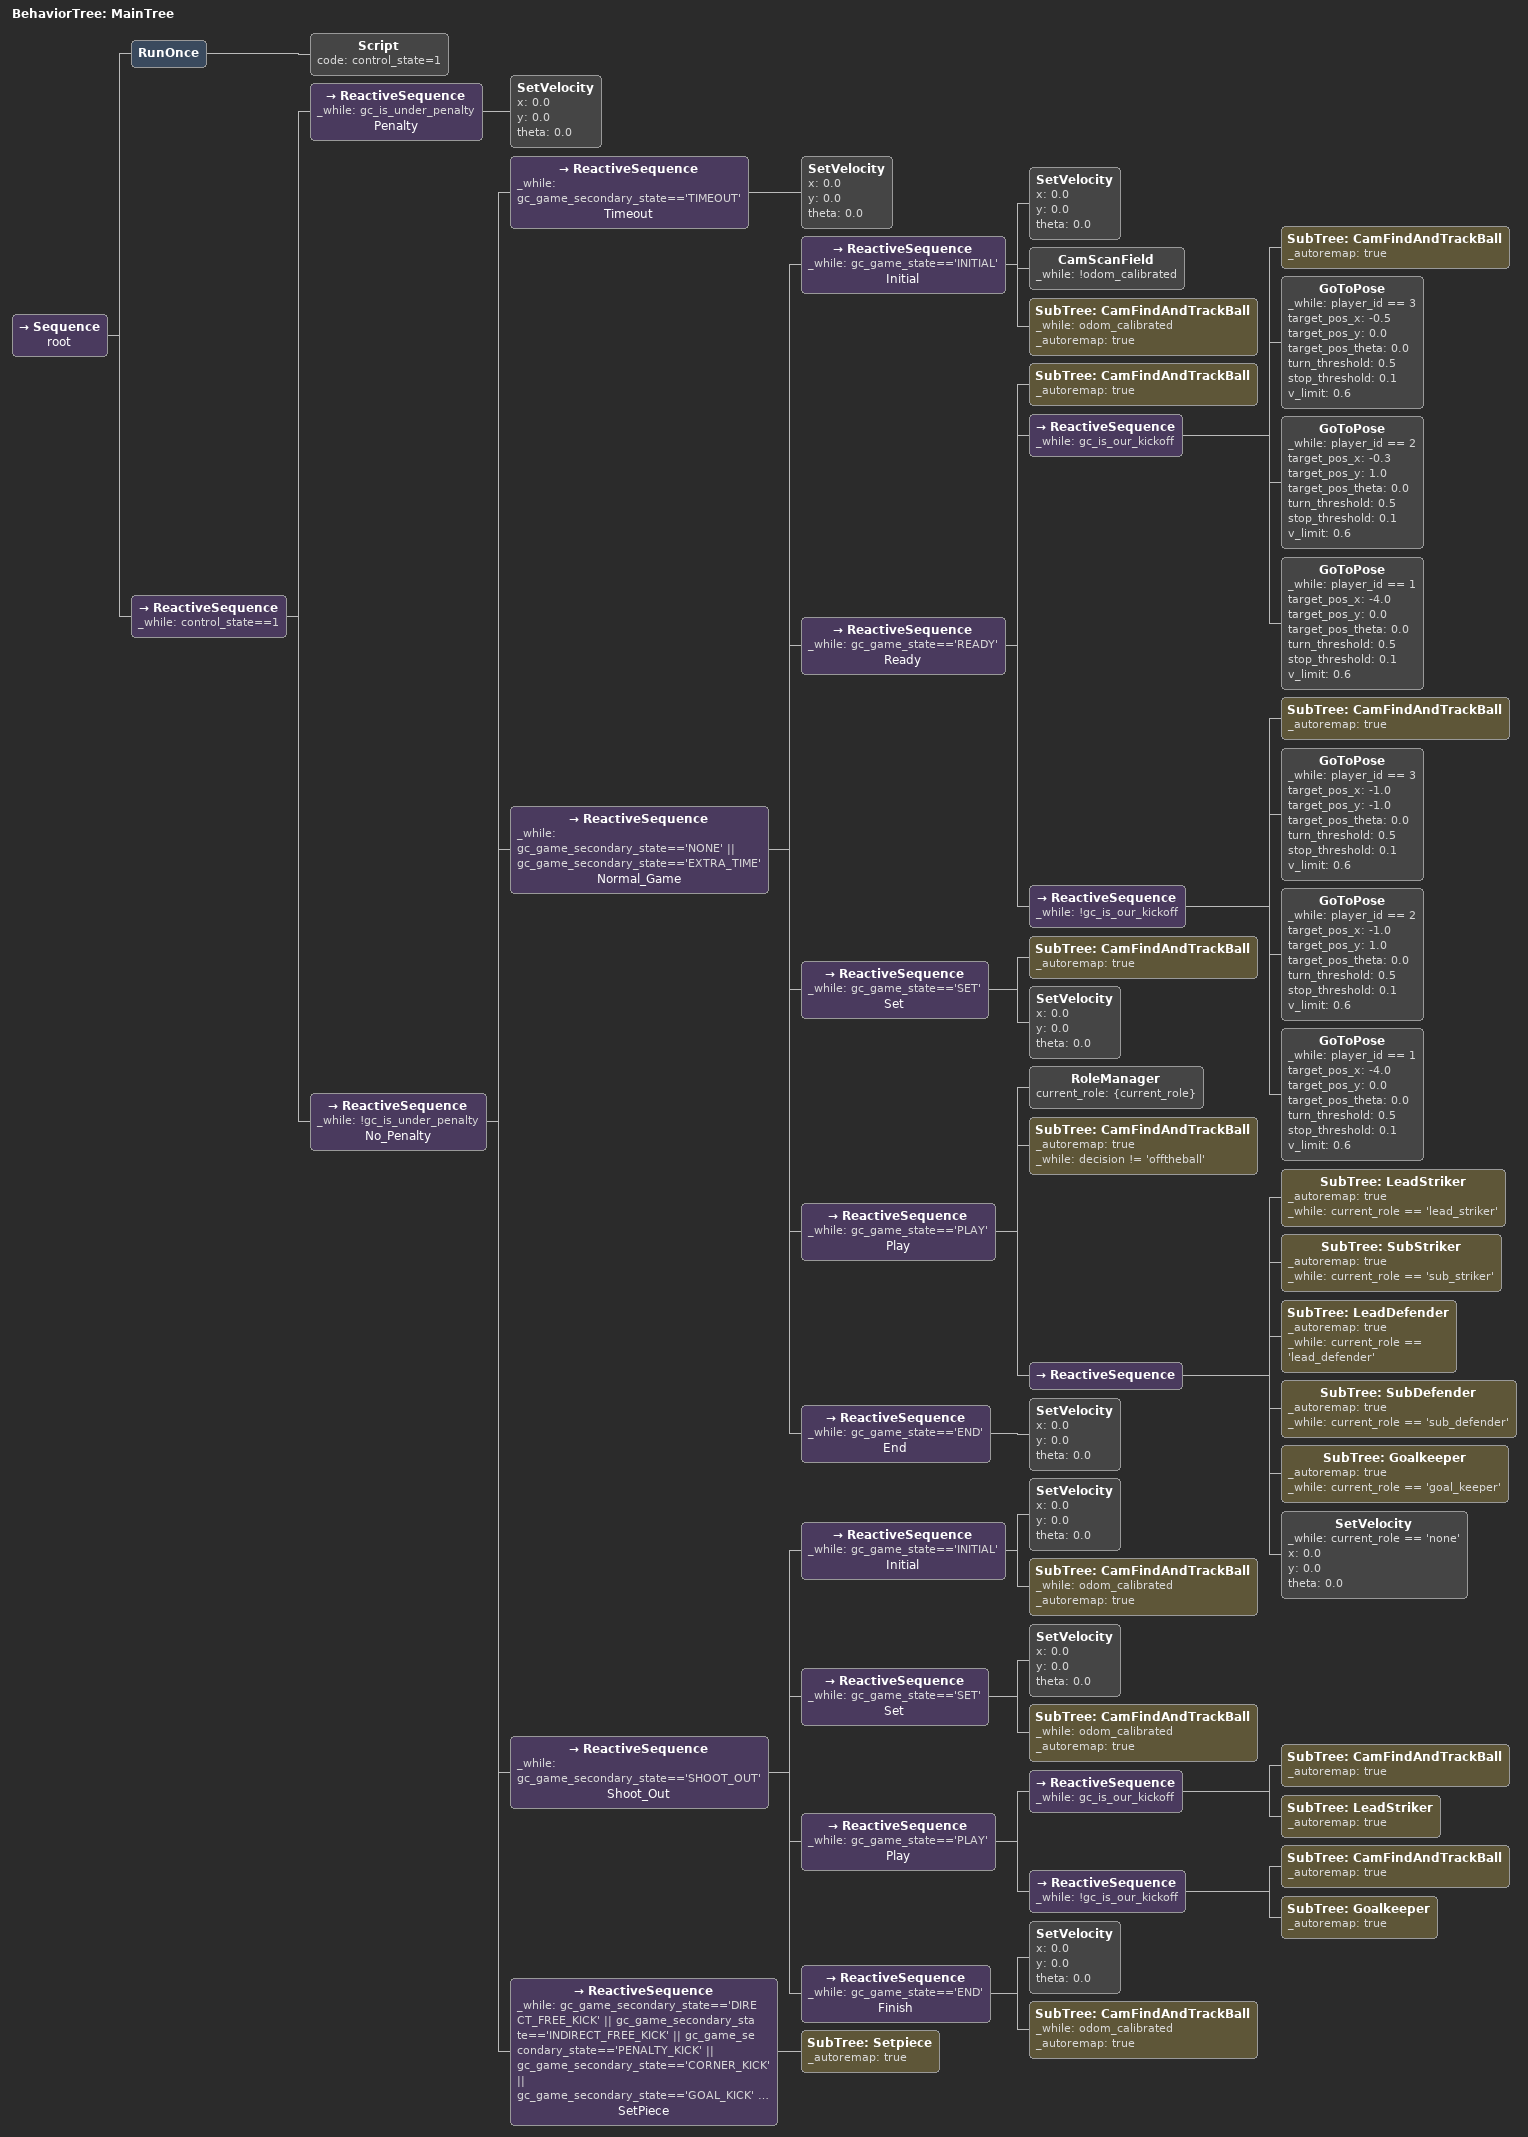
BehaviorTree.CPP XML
<root BTCPP_format="4">
    <!-- 포함될 BT 파일들 -->
    <include path="./subtrees/cam_find_and_track_ball.xml" />
    <include path="./subtrees/lead_defender.xml" />
    <include path="./subtrees/sub_defender.xml" />
    <include path="./subtrees/lead_striker.xml" />
    <include path="./subtrees/sub_striker.xml" />
    <include path="./subtrees/goalkeeper.xml" />
    <include path="./subtrees/find_ball.xml" />
    <include path="./subtrees/setpiece.xml" />
    <include path="./strategy_layer.xml" />

    <!-- 시작 -->
    <BehaviorTree ID="MainTree">
        <Sequence name="root">
            <RunOnce><Script code="control_state=1" /></RunOnce>

            <ReactiveSequence _while="control_state==1">

                <ReactiveSequence _while="gc_is_under_penalty" name="Penalty">
                    <SetVelocity x="0.0" y="0.0" theta="0.0" />
                </ReactiveSequence>

                <ReactiveSequence _while="!gc_is_under_penalty" name="No_Penalty">

                    <!-- 1. TIMEOUT -->
                    <ReactiveSequence _while="gc_game_secondary_state=='TIMEOUT'" name="Timeout">
                        <SetVelocity x="0.0" y="0.0" theta="0.0" />
                    </ReactiveSequence>

                    <!-- 2. NONE || EXTRA_TIME -->
                    <ReactiveSequence _while="gc_game_secondary_state=='NONE' || gc_game_secondary_state=='EXTRA_TIME'" name="Normal_Game">

                        <ReactiveSequence _while="gc_game_state=='INITIAL'" name="Initial">
                            <SetVelocity x="0.0" y="0.0" theta="0.0" />
                            <CamScanField _while="!odom_calibrated"/>
                            <SubTree ID="CamFindAndTrackBall" _while="odom_calibrated" _autoremap="true" />
                        </ReactiveSequence>

                        <ReactiveSequence _while="gc_game_state=='READY'" name="Ready">
                            <SubTree ID="CamFindAndTrackBall" _autoremap="true" />
                            <ReactiveSequence _while="gc_is_our_kickoff">
                                <SubTree ID="CamFindAndTrackBall" _autoremap="true" />
                                <GoToPose _while="player_id == 3" target_pos_x="-0.5" target_pos_y="0.0" target_pos_theta="0.0" turn_threshold="0.5" stop_threshold="0.1" v_limit="0.6" />
                                <GoToPose _while="player_id == 2" target_pos_x="-0.3" target_pos_y="1.0" target_pos_theta="0.0" turn_threshold="0.5" stop_threshold="0.1" v_limit="0.6" />
                                <GoToPose _while="player_id == 1" target_pos_x="-4.0" target_pos_y="0.0" target_pos_theta="0.0" turn_threshold="0.5" stop_threshold="0.1" v_limit="0.6" />
                            </ReactiveSequence>
                            <ReactiveSequence _while="!gc_is_our_kickoff">
                                <SubTree ID="CamFindAndTrackBall" _autoremap="true" />
                                <GoToPose _while="player_id == 3" target_pos_x="-1.0" target_pos_y="-1.0" target_pos_theta="0.0" turn_threshold="0.5" stop_threshold="0.1" v_limit="0.6" />
                                <GoToPose _while="player_id == 2" target_pos_x="-1.0" target_pos_y="1.0" target_pos_theta="0.0" turn_threshold="0.5" stop_threshold="0.1" v_limit="0.6" />
                                <GoToPose _while="player_id == 1" target_pos_x="-4.0" target_pos_y="0.0" target_pos_theta="0.0" turn_threshold="0.5" stop_threshold="0.1" v_limit="0.6" />
                            </ReactiveSequence>
                        </ReactiveSequence>

                        <ReactiveSequence _while="gc_game_state=='SET'" name="Set">
                            <SubTree ID="CamFindAndTrackBall" _autoremap="true" />
                            <SetVelocity x="0.0" y="0.0" theta="0.0" />
                        </ReactiveSequence>

                        <ReactiveSequence _while="gc_game_state=='PLAY'" name="Play">

                            <!-- 역할 전환 로직 -->
                            <RoleManager current_role="{current_role}" />

                            <!-- 전략/전술 레이어 (모든 역할 공통 적용) -->

                            <SubTree
                                ID="CamFindAndTrackBall"
                                _autoremap="true"
                                _while="decision != 'offtheball'" />

                            <ReactiveSequence>
                                <SubTree ID="LeadStriker" _autoremap="true" _while="current_role == 'lead_striker'" />
                                <SubTree ID="SubStriker" _autoremap="true" _while="current_role == 'sub_striker'" />
                                <SubTree ID="LeadDefender" _autoremap="true" _while="current_role == 'lead_defender'" />
                                <SubTree ID="SubDefender" _autoremap="true" _while="current_role == 'sub_defender'" />
                                <SubTree ID="Goalkeeper" _autoremap="true" _while="current_role == 'goal_keeper'" />
                                <SetVelocity _while="current_role == 'none'" x="0.0" y="0.0" theta="0.0" />
                            </ReactiveSequence>
                        </ReactiveSequence>

                        <ReactiveSequence _while="gc_game_state=='END'" name="End">
                            <SetVelocity x="0.0" y="0.0" theta="0.0" />
                        </ReactiveSequence>

                    </ReactiveSequence>

                    <!-- 3. SHOOT_OUT -->
                    <ReactiveSequence _while="gc_game_secondary_state=='SHOOT_OUT'" name="Shoot_Out">
                        <ReactiveSequence _while="gc_game_state=='INITIAL'" name="Initial">
                            <SetVelocity x="0.0" y="0.0" theta="0.0" />
                            <SubTree ID="CamFindAndTrackBall" _while="odom_calibrated" _autoremap="true" />
                        </ReactiveSequence>

                        <ReactiveSequence _while="gc_game_state=='SET'" name="Set">
                            <SetVelocity x="0.0" y="0.0" theta="0.0" />
                            <SubTree ID="CamFindAndTrackBall" _while="odom_calibrated" _autoremap="true" />
                        </ReactiveSequence>

                        <ReactiveSequence _while="gc_game_state=='PLAY'" name="Play">
                            <ReactiveSequence _while="gc_is_our_kickoff">
                                <SubTree ID="CamFindAndTrackBall" _autoremap="true" />
                                <SubTree ID="LeadStriker" _autoremap="true"/>
                            </ReactiveSequence>
                            <ReactiveSequence _while="!gc_is_our_kickoff">
                                <SubTree ID="CamFindAndTrackBall" _autoremap="true" />
                                <SubTree ID="Goalkeeper" _autoremap="true"/>
                            </ReactiveSequence>
                        </ReactiveSequence>

                        <ReactiveSequence _while="gc_game_state=='END'" name="Finish">
                            <SetVelocity x="0.0" y="0.0" theta="0.0" />
                            <SubTree ID="CamFindAndTrackBall" _while="odom_calibrated" _autoremap="true" />
                        </ReactiveSequence>
                    </ReactiveSequence>

                    <!-- 4. SET_PIECE -->
                    <ReactiveSequence _while="gc_game_secondary_state=='DIRECT_FREE_KICK'
                                            || gc_game_secondary_state=='INDIRECT_FREE_KICK'
                                            || gc_game_secondary_state=='PENALTY_KICK'
                                            || gc_game_secondary_state=='CORNER_KICK'
                                            || gc_game_secondary_state=='GOAL_KICK'
                                            || gc_game_secondary_state=='THROW_IN'
                                            || gc_game_secondary_state=='FREE_KICK'" name="SetPiece">
                        <SubTree ID="Setpiece" _autoremap="true"/>
                    </ReactiveSequence>

                </ReactiveSequence>
            </ReactiveSequence>
        </Sequence>
    </BehaviorTree>
</root>
